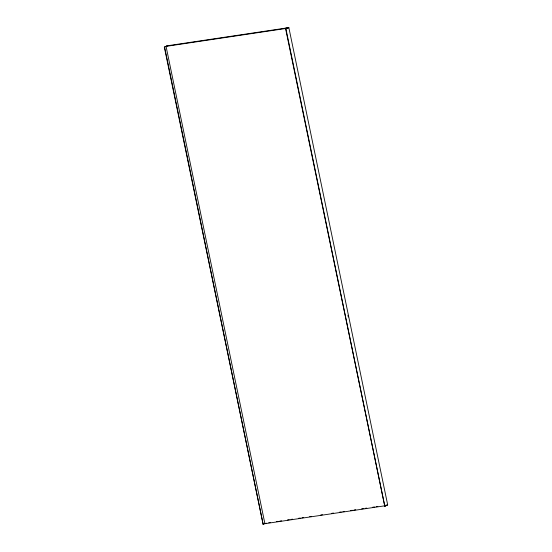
<?xml version="1.0" encoding="UTF-8"?>
<svg xmlns="http://www.w3.org/2000/svg" width="552" height="552" viewBox="0 0 552 552"><rect width="100%" height="100%" fill="white"/><g stroke="black" fill="none" stroke-linecap="round" stroke-linejoin="round"><path stroke-width="0.83" d="M285.639 28.124L288.848 27.6L387.697 504.935L384.799 506.239L285.639 28.952L288.399 27.71L167.366 45.781L164.606 47.017L263.152 524.4L164.303 47.065L167.201 45.761L170.119 45.367M285.639 28.952L288.848 27.6M263.152 524.4L266.216 523.117M384.489 506.287L387.249 505.046L384.689 505.425M287.088 28.297L166.055 46.368L264.912 523.703L385.945 505.632M268.776 522.73L270.48 522.482M276.442 521.585L278.146 521.336M279.85 521.081L281.561 520.826M287.523 519.936L289.227 519.68M290.932 519.425L292.636 519.17M298.604 518.28L300.309 518.024M302.013 517.769L303.717 517.514M309.686 516.624L311.39 516.368M320.767 514.968L322.471 514.719M331.849 513.319L333.553 513.063M339.514 512.173L341.219 511.918M342.923 511.663L344.634 511.407M350.596 510.517L352.3 510.262M354.004 510.007L355.709 509.751M361.677 508.861L363.382 508.606M365.086 508.357L366.79 508.102M372.759 507.212L374.463 506.957M376.167 506.701L377.872 506.446M347.953 315.295L348.298 316.979M285.943 28.904L384.799 506.239"/></g></svg>
